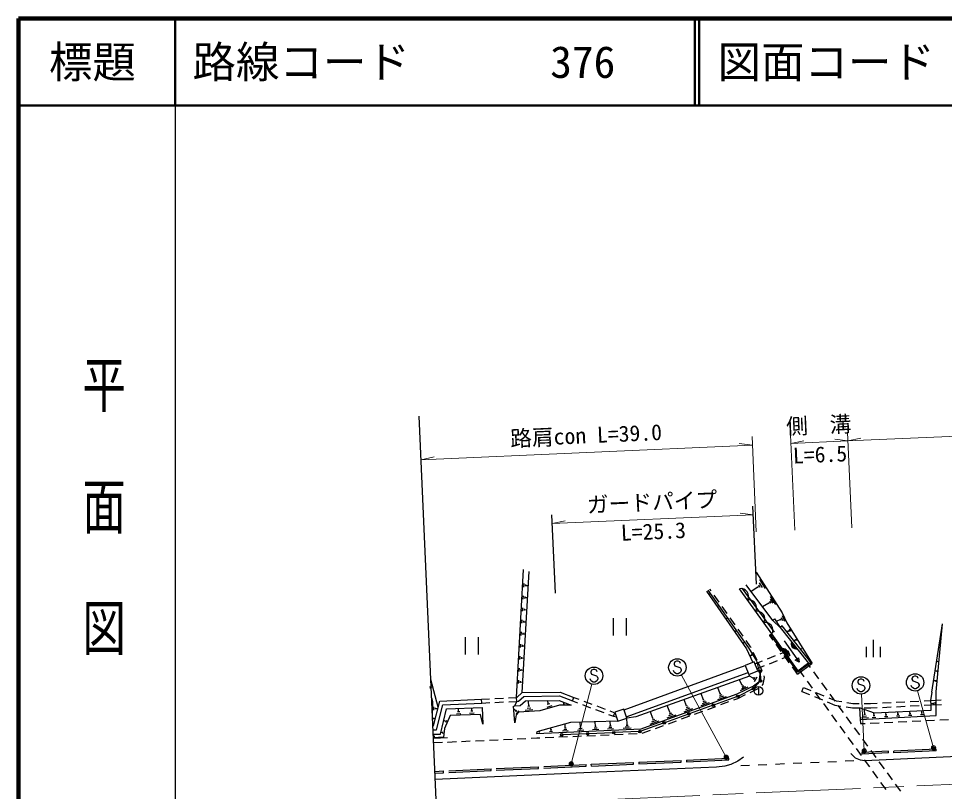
# Model space of a CAD drawing. Units: millimetres, scale not verified. Extents: x 40000 to 680000, y 20000 to 380000.
# Drawn here: x 40000 to 146476, y 291069 to 380000 of the extents above; entities that cross this region are included whole.
import ezdxf
from ezdxf.enums import TextEntityAlignment as Align

# ---------------------------------------------------------------- set-up
doc = ezdxf.new("R2010")
doc.units = ezdxf.units.MM
doc.header["$LTSCALE"] = 1000
doc.header["$PDMODE"] = 32
doc.header["$PDSIZE"] = 500
doc.linetypes.add('CHAIN', pattern=[18.5, 12, -1.5, 3.5, -1.5])
for name, color, linetype, lineweight in [('M-BGD', 7, 'Continuous', 25), ('M-BMK', 2, 'CHAIN', 13), ('M-BMK-OTRS', 5, 'Continuous', 25), ('M-STR-HTXT', 7, 'Continuous', 13), ('M-STR-STRC', 7, 'Continuous', 25), ('M-TTL', 2, 'Continuous', 140), ('M-TTL-BAND', 7, 'Continuous', 25), ('M-TTL-LINE', 7, 'Continuous', 50)]:
    doc.layers.add(name, color=color, linetype=linetype, lineweight=lineweight)
doc.layers.add('M-TTL-TXT', color=7, linetype='Continuous')
doc.styles.add('@ＭＳ ゴシック', font='')
doc.styles.add('ＭＳ ゴシック', font='')
doc.styles.get('@ＭＳ ゴシック').set_extended_font_data('@MS Gothic')
doc.styles.get('ＭＳ ゴシック').set_extended_font_data('MS Gothic')

msp = doc.modelspace()

# ---------------------------------------------------------------- linework, layer by layer
at = {"layer": 'M-BGD'}
for p, q in [((124847, 314923), (124450, 323914)), ((101734, 313903), (101337, 322895)), ((97264, 301879), (98065, 316610)), ((97926, 302444), (98701, 316373)), ((125191, 315445), (125855, 314409)), ((98105, 314592), (98127, 314989)), ((98309, 314680), (98320, 314879)), ((98314, 314780), (98612, 314763)), ((119634, 314157), (119507, 314336)), ((126640, 309207), (122905, 314398)), ((126914, 309387), (123205, 314457)), ((126729, 310737), (123672, 314843)), ((125005, 314595), (124228, 314096)), ((124963, 314659), (125046, 314530)), ((125094, 314835), (125261, 314576)), ((125184, 315075), (125516, 314557)), ((98030, 313199), (98051, 313594)), ((98233, 313287), (98243, 313485)), ((98238, 313386), (98534, 313370)), ((119457, 313825), (119373, 313772)), ((119436, 313858), (119477, 313791)), ((120559, 312851), (119981, 313667)), ((126423, 313183), (126722, 312717)), ((126429, 313515), (127026, 312584)), ((97954, 311808), (97976, 312202)), ((98156, 311896), (98167, 312093)), ((98162, 311994), (98457, 311978)), ((120472, 312380), (120376, 312320)), ((120448, 312418), (120496, 312341)), ((121483, 311545), (120905, 312362)), ((126262, 312751), (125563, 312302)), ((126225, 312809), (126299, 312692)), ((126342, 312967), (126492, 312734)), ((108359, 311025), (108359, 309025)), ((109859, 311025), (109859, 309025)), ((121470, 310959), (121362, 310892)), ((121444, 311003), (121497, 310916)), ((122407, 310239), (121830, 311056)), ((126924, 310922), (126729, 310737)), ((126924, 310922), (127584, 309932)), ((127581, 310925), (127657, 310761)), ((127706, 311083), (127858, 310756)), ((127793, 311322), (128098, 310669)), ((97879, 310418), (97900, 310810)), ((98080, 310506), (98091, 310702)), ((98085, 310604), (98379, 310588)), ((127584, 309932), (126729, 310737)), ((127619, 310843), (127129, 310615)), ((127820, 310118), (127584, 309932)), ((127584, 309932), (130833, 305819)), ((131231, 305800), (127820, 310118)), ((145032, 302495), (146258, 310359)), ((91353, 308818), (91353, 306818)), ((92853, 308818), (92853, 306818)), ((97803, 309030), (97824, 309421)), ((98004, 309117), (98014, 309312)), ((98009, 309215), (98302, 309199)), ((122486, 309514), (122365, 309439)), ((122456, 309563), (122516, 309466)), ((123332, 308934), (122754, 309750)), ((126395, 309033), (126640, 309207)), ((126781, 308491), (126395, 309033)), ((129659, 304959), (126640, 309207)), ((128569, 309547), (128369, 309423)), ((128528, 309614), (128611, 309480)), ((128620, 309764), (128786, 309497)), ((97728, 307644), (97749, 308032)), ((97928, 307730), (97938, 307925)), ((97933, 307827), (98225, 307812)), ((123418, 308188), (123286, 308106)), ((123386, 308241), (123451, 308135)), ((124184, 307730), (123678, 308444)), ((124237, 307617), (124184, 307730)), ((127708, 307187), (127129, 308002)), ((128051, 308410), (129765, 305948)), ((129397, 308514), (129189, 308384)), ((129346, 308597), (129449, 308431)), ((137467, 307726), (137467, 306526)), ((138267, 308526), (138267, 306526)), ((139067, 307726), (139067, 306526)), ((124268, 306764), (124092, 306655)), ((124224, 306834), (124311, 306693)), ((124921, 306170), (124494, 307074)), ((126109, 306325), (127037, 306698)), ((127594, 306922), (128475, 307276)), ((127821, 306366), (128699, 306719)), ((128635, 305883), (128056, 306698)), ((128475, 307276), (128699, 306719)), ((130029, 307498), (129935, 307440)), ((130006, 307536), (130053, 307460)), ((97653, 306258), (97674, 306646)), ((97852, 306345), (97862, 306538)), ((97857, 306442), (98147, 306426)), ((124671, 305747), (125552, 306101)), ((125500, 304934), (125076, 305840)), ((126336, 305769), (127264, 306142)), ((129323, 306189), (129692, 306446)), ((129765, 305948), (129323, 306189)), ((129562, 304578), (131231, 305800)), ((129692, 306446), (129765, 305948)), ((130738, 305749), (131044, 305329)), ((145688, 306003), (145581, 306014)), ((145693, 306047), (145684, 305960)), ((97577, 304875), (97598, 305261)), ((97776, 304961), (97786, 305154)), ((97781, 305057), (98070, 305041)), ((109627, 300477), (123567, 305545)), ((109891, 299668), (123894, 304759)), ((124901, 305193), (125779, 305546)), ((129562, 304578), (128983, 305393)), ((129755, 305029), (130317, 304255)), ((131398, 304844), (131987, 304036)), ((145584, 304922), (145413, 304938)), ((145591, 304990), (145578, 304853)), ((88258, 300766), (87418, 303953)), ((97502, 303492), (97523, 303877)), ((97700, 303578), (97710, 303770)), ((97705, 303674), (97993, 303659)), ((123223, 303281), (122912, 303929)), ((124466, 304109), (124047, 304337)), ((124504, 304179), (124428, 304039)), ((124682, 304172), (124530, 303893)), ((124898, 304236), (124593, 303677)), ((125608, 303407), (125782, 304188)), ((125782, 304188), (125724, 304379)), ((130669, 303769), (131257, 302960)), ((132340, 303551), (132929, 302743)), ((145476, 303789), (145238, 303812)), ((145485, 303885), (145466, 303694)), ((87377, 302922), (87316, 303155)), ((87347, 303039), (87639, 303115)), ((120686, 302292), (120416, 303032)), ((123862, 303057), (122998, 302642)), ((123577, 303097), (123145, 302890)), ((123277, 303307), (123169, 303255)), ((123400, 303189), (123184, 303085)), ((124147, 302469), (125049, 302901)), ((125078, 303146), (125078, 302146)), ((125504, 303263), (125608, 303407)), ((130083, 302569), (130282, 303049)), ((130083, 302569), (130956, 302209)), ((130282, 303049), (131126, 302701)), ((131609, 302474), (132197, 301665)), ((131681, 302473), (132605, 302091)), ((93246, 301688), (94156, 301731)), ((93267, 301249), (93247, 301688)), ((94756, 301760), (95755, 301807)), ((94777, 301320), (95776, 301368)), ((96354, 301836), (97264, 301879)), ((96375, 301396), (97285, 301439)), ((97071, 300938), (97285, 301439)), ((97285, 301439), (97264, 301879)), ((98676, 300862), (98637, 301512)), ((100943, 301109), (100819, 301537)), ((102705, 301157), (102704, 301342)), ((103717, 301485), (103871, 301897)), ((103717, 301485), (104292, 301269)), ((103871, 301897), (104446, 301681)), ((105008, 301471), (105944, 301119)), ((116823, 300891), (116549, 301642)), ((118758, 301593), (118486, 302338)), ((119127, 301352), (118630, 301170)), ((118943, 301472), (118694, 301382)), ((118820, 301615), (118696, 301570)), ((121359, 301978), (120372, 301618)), ((121052, 302053), (120559, 301873)), ((120869, 302172), (120622, 302082)), ((120747, 302314), (120624, 302269)), ((120749, 301066), (121688, 301409)), ((122252, 301614), (122703, 301779)), ((122703, 301779), (123605, 302210)), ((131510, 301980), (132435, 301599)), ((132989, 301371), (133862, 301011)), ((133160, 301863), (134005, 301514)), ((133282, 302258), (133871, 301450)), ((134005, 301514), (134668, 301405)), ((140929, 301345), (141928, 301395)), ((142527, 301425), (143526, 301475)), ((144125, 301505), (144873, 301542)), ((144873, 301542), (146093, 301602)), ((145359, 301361), (145360, 300987)), ((87771, 300436), (87773, 300795)), ((87951, 300525), (87952, 300704)), ((87951, 300614), (88221, 300613)), ((90607, 300245), (90591, 300630)), ((92254, 300315), (91995, 300304)), ((92124, 300309), (92108, 300698)), ((93267, 301249), (94177, 301292)), ((97205, 300328), (96953, 300538)), ((97275, 300412), (97134, 300244)), ((97513, 300355), (97232, 300020)), ((99136, 300455), (98269, 300402)), ((98906, 300658), (98473, 300632)), ((98785, 300868), (98568, 300855)), ((101312, 300906), (100740, 300740)), ((101086, 301150), (100800, 301067)), ((102779, 301158), (102631, 301157)), ((104853, 301059), (105790, 300707)), ((106351, 300496), (107288, 300145)), ((106506, 300908), (107442, 300557)), ((108004, 300346), (108579, 300131)), ((114881, 300186), (114605, 300943)), ((117506, 300573), (116505, 300208)), ((117195, 300648), (116694, 300466)), ((117009, 300770), (116759, 300678)), ((116886, 300914), (116760, 300868)), ((117743, 299969), (118682, 300311)), ((119436, 301277), (118442, 300914)), ((119246, 300517), (120185, 300860)), ((132549, 301179), (133137, 300370)), ((133862, 301011), (134575, 300893)), ((134225, 300965), (134814, 300157)), ((135167, 300796), (135881, 300678)), ((135260, 301308), (135923, 301198)), ((135881, 300678), (136639, 300678)), ((135923, 301198), (136654, 301198)), ((137239, 300678), (137998, 300678)), ((137254, 301198), (137985, 301198)), ((137314, 299903), (137282, 300480)), ((137985, 301198), (138732, 301235)), ((137998, 300678), (138752, 300716)), ((139331, 301265), (140330, 301315)), ((139351, 300745), (140350, 300795)), ((140949, 300825), (141948, 300875)), ((142512, 299989), (142496, 300266)), ((142547, 300905), (143546, 300955)), ((143868, 300059), (143853, 300327)), ((144145, 300985), (144899, 301023)), ((145172, 301174), (144891, 301173)), ((144899, 301023), (146121, 301083)), ((145172, 301267), (145172, 301080)), ((87764, 299401), (87765, 299544)), ((87765, 299472), (87944, 299471)), ((89167, 299123), (88883, 299251)), ((89218, 299236), (89115, 299010)), ((90874, 299999), (90361, 299977)), ((90735, 300250), (90479, 300240)), ((92394, 300061), (91876, 300040)), ((107849, 299934), (108424, 299719)), ((108424, 299719), (108579, 300131)), ((108424, 299719), (108744, 299650)), ((108579, 300131), (108588, 300129)), ((109979, 298804), (109948, 299502)), ((112932, 299479), (112654, 300241)), ((113309, 299234), (112801, 299048)), ((113120, 299356), (112866, 299264)), ((112995, 299503), (112868, 299456)), ((115569, 299866), (114561, 299498)), ((114737, 298871), (115676, 299214)), ((115256, 299942), (114751, 299758)), ((115068, 300064), (114816, 299972)), ((114944, 300209), (114818, 300163)), ((116240, 299420), (117179, 299763)), ((133489, 299885), (134077, 299075)), ((135167, 299672), (135756, 298864)), ((136792, 299334), (136811, 298874)), ((137721, 299539), (136951, 299496)), ((137517, 299721), (137132, 299700)), ((137410, 299908), (137218, 299897)), ((138597, 299585), (138173, 299561)), ((138479, 299792), (138267, 299780)), ((138373, 299786), (138355, 300104)), ((139972, 299662), (139579, 299640)), ((139863, 299852), (139667, 299841)), ((139765, 299847), (139748, 300141)), ((141345, 299738), (140964, 299717)), ((141239, 299923), (141049, 299913)), ((141144, 299918), (141128, 300204)), ((142707, 299814), (142337, 299794)), ((142604, 299994), (142419, 299984)), ((142743, 299165), (143742, 299214)), ((144057, 299890), (143699, 299870)), ((143958, 300064), (143779, 300054)), ((144341, 299243), (145340, 299292)), ((145939, 299321), (146938, 299368)), ((101234, 298126), (101222, 298385)), ((103044, 298195), (102720, 298181)), ((102956, 298354), (102794, 298346)), ((102875, 298350), (102853, 298837)), ((104818, 298299), (104443, 298282)), ((104716, 298482), (104528, 298474)), ((104622, 298478), (104597, 299041)), ((106729, 298195), (106002, 298163)), ((106539, 298369), (106175, 298353)), ((106440, 298547), (106258, 298539)), ((106349, 298543), (106325, 299089)), ((108423, 298270), (107717, 298239)), ((108239, 298439), (107886, 298423)), ((108143, 298611), (107967, 298603)), ((108055, 298607), (108031, 299137)), ((110464, 298360), (109534, 298319)), ((110225, 298505), (109760, 298484)), ((110102, 298655), (109869, 298644)), ((110037, 298807), (109921, 298802)), ((113625, 299157), (112609, 298786)), ((113234, 298323), (114173, 298666)), ((134429, 298590), (135017, 297781)), ((136109, 298379), (136698, 297571)), ((136811, 298874), (137349, 298900)), ((137949, 298929), (138947, 298978)), ((139547, 299008), (140545, 299057)), ((141145, 299086), (142144, 299135)), ((87853, 297406), (87640, 297394)), ((87716, 297193), (89334, 297262)), ((87747, 297400), (87732, 297665)), ((88762, 297836), (88551, 297860)), ((88772, 297920), (88752, 297751)), ((95749, 297054), (96748, 297100)), ((97347, 297127), (98346, 297172)), ((98945, 297200), (99587, 297229)), ((99587, 297229), (99944, 297245)), ((99946, 297896), (99847, 297891)), ((99897, 297893), (99891, 298016)), ((100544, 297271), (101543, 297316)), ((101414, 297960), (101068, 297945)), ((101320, 298130), (101147, 298122)), ((102142, 297342), (103141, 297386)), ((103214, 298040), (102565, 298011)), ((103741, 297413), (104740, 297457)), ((105014, 298119), (104263, 298086)), ((105339, 297483), (106338, 297527)), ((106937, 297554), (107937, 297598)), ((108536, 297624), (109535, 297668)), ((110134, 297695), (111133, 297739)), ((111731, 297774), (112670, 298117)), ((135369, 297295), (135957, 296486)), ((137052, 297086), (137641, 296278)), ((87738, 296694), (88737, 296736)), ((89336, 296761), (89355, 296762)), ((89355, 296762), (90354, 296808)), ((90954, 296835), (91953, 296881)), ((92552, 296908), (93551, 296954)), ((94150, 296981), (95149, 297027)), ((136309, 296000), (136897, 295191)), ((140035, 295698), (136998, 295565)), ((137007, 295365), (136998, 295565)), ((140043, 295498), (137007, 295365)), ((137994, 295793), (138583, 294984)), ((140043, 295498), (140035, 295698)), ((145513, 295953), (140640, 295716)), ((140650, 295517), (140640, 295716)), ((145523, 295753), (140650, 295517)), ((145523, 295753), (145513, 295953)), ((94932, 293708), (99796, 293922)), ((99805, 293722), (99796, 293922)), ((100405, 293954), (105263, 294173)), ((100414, 293754), (105272, 293973)), ((105272, 293973), (105263, 294173)), ((105865, 294197), (110723, 294410)), ((105874, 293997), (105865, 294197)), ((105874, 293997), (110732, 294210)), ((110732, 294210), (110723, 294410)), ((111336, 294440), (116193, 294651)), ((111336, 294440), (111344, 294241)), ((111344, 294241), (116201, 294451)), ((116201, 294451), (116193, 294651)), ((116807, 294681), (121668, 294898)), ((116807, 294681), (116816, 294481)), ((116816, 294481), (121677, 294699)), ((121677, 294699), (121668, 294898)), ((137249, 294706), (137837, 293896)), ((138936, 294500), (139525, 293691)), ((87884, 293387), (88866, 293431)), ((87892, 293187), (88875, 293231)), ((88875, 293231), (88866, 293431)), ((89472, 293453), (94331, 293681)), ((89481, 293254), (94340, 293481)), ((94340, 293481), (94331, 293681)), ((94941, 293508), (99805, 293722)), ((138189, 293411), (138777, 292602)), ((139879, 293207), (140468, 292398)), ((139129, 292116), (139717, 291307)), ((140821, 291913), (141410, 291105))]:
    msp.add_line(p, q, dxfattribs=at)
for points in [[(124825, 316291), (127812, 311637), (128351, 310480), (131258, 305808)], [(119125, 314130), (123720, 307477), (124427, 305914)], [(119261, 314235), (123933, 307588), (124858, 306098)], [(136715, 300679), (136792, 299334), (145514, 299821), (145505, 302528), (146258, 310359)], [(124858, 306098), (125252, 304571), (125111, 303650), (124503, 303198)], [(130833, 305819), (130738, 305749), (129755, 305029), (129659, 304959)], [(123984, 304542), (124061, 304342), (110983, 299641), (109946, 299501)], [(122488, 302230), (125013, 303437), (125202, 303700)], [(97270, 301879), (97305, 301880), (97926, 302444), (102301, 302499), (103874, 301896)], [(145032, 302495), (144873, 301542), (144899, 301023)], [(87615, 299480), (87627, 301377), (87512, 301816)], [(87654, 298602), (87734, 298604), (88430, 301476), (93247, 301688)], [(97285, 301439), (97482, 301446), (98098, 302006), (102222, 302058), (103717, 301485)], [(99565, 297729), (111605, 298260), (122532, 302249)], [(87673, 298162), (88082, 298174), (88779, 301051), (93267, 301249)], [(87695, 297665), (88507, 297677), (89198, 300568), (93298, 300751)], [(93298, 300751), (93395, 298827), (93127, 299941), (89636, 299797), (88970, 298325), (88852, 297312), (87713, 297248)], [(144899, 301023), (144892, 300374), (138423, 300081), (136715, 300679)], [(108904, 299161), (103476, 299009), (99600, 297936), (99565, 297729)]]:
    msp.add_lwpolyline(points, dxfattribs=at)
for points in [[(123563, 305554), (123984, 304542), (124997, 304963), (124575, 305976)], [(103554, 301012), (102188, 301004), (99948, 300354), (97475, 300204), (97220, 299898), (97062, 298973), (96928, 300890), (97071, 300938), (97695, 300974), (98305, 301508), (102161, 301553)], [(109606, 300544), (108563, 300203), (108904, 299161), (109946, 299501)]]:
    msp.add_lwpolyline(points, close=True, dxfattribs=at)
msp.add_circle((125078, 302646), 500, dxfattribs=at)
for centre, radius, start, end in [((123057, 313522), 889, 331.67699, 99.78292), ((123990, 312224), 889, 331.67699, 99.78292), ((124924, 310927), 889, 331.67699, 99.78292), ((125857, 309629), 889, 331.67699, 99.78292), ((129418, 308041), 567, 156.38012, 280.23515), ((129418, 308041), 453, 164.33952, 272.27576), ((129418, 308041), 340, 179.96489, 256.65039), ((127932, 306929), 567, 333.48126, 97.33629), ((127932, 306929), 453, 341.44065, 89.3769), ((127932, 306929), 340, 357.06602, 73.75152)]:
    msp.add_arc(centre, radius, start, end, dxfattribs=at)
at = {"layer": 'M-BMK'}
msp.add_line((247712, 296318), (88065, 289277), dxfattribs=at)
at = {"layer": 'M-BMK-OTRS'}
msp.add_line((88065, 289277), (86082, 334234), dxfattribs=at)
at = {"layer": 'M-STR-HTXT'}
for p, q in [((245950, 336279), (135378, 331403)), ((135818, 321412), (135334, 332402)), ((124835, 320928), (124350, 331917)), ((129265, 321123), (128780, 332113)), ((128825, 331114), (130312, 331430)), ((135378, 331403), (128825, 331114)), ((135378, 331403), (133868, 331586)), ((135378, 331403), (136865, 331719)), ((124394, 330918), (86302, 329238)), ((124394, 330918), (122885, 331102)), ((86302, 329238), (87790, 329554)), ((124494, 322915), (101381, 321896)), ((124494, 322915), (122985, 323099)), ((101381, 321896), (102869, 322211)), ((121386, 295017), (116238, 304462)), ((103560, 294241), (105926, 303424)), ((145223, 296099), (143372, 302649)), ((137256, 295731), (136927, 302279))]:
    msp.add_line(p, q, dxfattribs=at)
for centre, radius in [((145223, 296099), 150), ((145223, 296099), 120), ((145223, 296099), 90), ((145223, 296099), 60), ((145223, 296099), 30), ((145223, 296099), 20), ((121386, 295017), 150), ((121386, 295017), 120), ((121386, 295017), 90), ((121386, 295017), 60), ((121386, 295017), 30), ((121386, 295017), 20), ((137256, 295731), 150), ((137256, 295731), 120), ((137256, 295731), 90), ((137256, 295731), 60), ((137256, 295731), 30), ((137256, 295731), 20), ((103560, 294241), 150), ((103560, 294241), 120), ((103560, 294241), 90), ((103560, 294241), 60), ((103560, 294241), 30), ((103560, 294241), 20)]:
    msp.add_circle(centre, radius, dxfattribs=at)
for p in [(145223, 296099), (121386, 295017), (137256, 295731), (103560, 294241)]:
    msp.add_point(p, dxfattribs=at)
at = {"layer": 'M-STR-STRC'}
for p, q in [((129599, 304783), (126627, 308911)), ((115485, 305980), (115394, 305798)), ((115394, 305798), (115394, 305707)), ((115394, 305707), (115485, 305525)), ((115667, 306071), (115485, 305980)), ((115849, 306071), (115667, 306071)), ((116031, 305980), (115849, 306071)), ((116122, 305798), (116031, 305980)), ((131040, 305819), (129599, 304783)), ((105901, 305021), (105810, 304839)), ((105810, 304839), (105810, 304749)), ((105810, 304749), (105901, 304567)), ((106083, 305112), (105901, 305021)), ((105901, 304567), (106446, 304385)), ((106264, 305112), (106083, 305112)), ((106446, 305021), (106264, 305112)), ((106537, 304839), (106446, 305021)), ((115394, 304798), (115303, 304980)), ((115485, 304707), (115394, 304798)), ((115485, 305525), (116031, 305343)), ((115667, 304616), (115485, 304707)), ((115849, 304616), (115667, 304616)), ((116031, 304707), (115849, 304616)), ((116031, 305343), (116122, 305252)), ((116122, 304798), (116031, 304707)), ((116122, 305252), (116213, 305071)), ((116213, 304980), (116122, 304798)), ((116213, 305071), (116213, 304980)), ((125292, 304754), (125312, 303937)), ((105810, 303839), (105719, 304021)), ((105901, 303749), (105810, 303839)), ((106083, 303658), (105901, 303749)), ((106264, 303658), (106083, 303658)), ((106446, 303749), (106264, 303658)), ((106446, 304385), (106537, 304294)), ((106537, 303839), (106446, 303749)), ((106537, 304294), (106628, 304112)), ((106628, 304021), (106537, 303839)), ((106628, 304112), (106628, 304021)), ((125214, 303677), (124604, 303017)), ((136604, 303910), (136513, 303728)), ((136513, 303728), (136513, 303637)), ((136513, 303637), (136604, 303456)), ((136786, 304001), (136604, 303910)), ((136604, 303456), (137149, 303274)), ((136967, 304001), (136786, 304001)), ((137149, 303910), (136967, 304001)), ((137240, 303728), (137149, 303910)), ((142827, 304250), (142736, 304068)), ((142736, 304068), (142736, 303977)), ((142736, 303977), (142827, 303795)), ((143009, 304340), (142827, 304250)), ((142827, 303795), (143372, 303613)), ((143191, 304340), (143009, 304340)), ((143372, 304250), (143191, 304340)), ((143463, 304068), (143372, 304250)), ((143372, 303613), (143463, 303522)), ((143463, 303522), (143554, 303340)), ((124367, 302840), (122849, 302087)), ((136513, 302728), (136422, 302910)), ((136604, 302637), (136513, 302728)), ((136786, 302546), (136604, 302637)), ((136967, 302546), (136786, 302546)), ((137149, 302637), (136967, 302546)), ((137149, 303274), (137240, 303183)), ((137240, 302728), (137149, 302637)), ((137240, 303183), (137331, 303001)), ((137331, 302910), (137240, 302728)), ((137331, 303001), (137331, 302910)), ((142736, 303068), (142645, 303250)), ((142827, 302977), (142736, 303068)), ((143009, 302886), (142827, 302977)), ((143191, 302886), (143009, 302886)), ((143372, 302977), (143191, 302886)), ((143463, 303068), (143372, 302977)), ((143554, 303250), (143463, 303068)), ((143554, 303340), (143554, 303250)), ((122573, 301969), (120035, 301056)), ((119753, 300954), (117215, 300040)), ((116933, 299939), (114395, 299025)), ((114112, 298924), (111574, 298010)), ((105297, 297707), (102603, 297596)), ((108290, 297830), (105596, 297719)), ((111283, 297953), (108590, 297842)), ((124065, 294054), (123071, 294008)), ((126063, 294143), (125064, 294098)), ((128061, 294232), (127062, 294187)), ((130059, 294321), (129060, 294276)), ((132057, 294410), (131058, 294365)), ((134055, 294498), (133056, 294454)), ((135058, 294543), (135054, 294543)), ((136053, 294597), (135058, 294543))]:
    msp.add_line(p, q, dxfattribs=at)
for points in [[(135711, 295446), (136221, 294952), (136768, 294697), (137335, 294642), (156160, 295498), (177421, 296448), (199110, 297428), (212772, 298049)], [(123349, 295017), (122698, 294575), (121899, 294193), (121234, 293975), (120277, 293884), (105832, 293242), (87926, 292435)]]:
    msp.add_lwpolyline(points, dxfattribs=at)
for centre, radius in [((126540, 309032), 150), ((126540, 309032), 120), ((126540, 309032), 100), ((115758, 305343), 1000), ((106174, 304385), 1000), ((125289, 304904), 150), ((125289, 304904), 120), ((125289, 304904), 100), ((143100, 303613), 1000), ((125315, 303787), 150), ((125315, 303787), 120), ((125315, 303787), 100), ((136876, 303274), 1000), ((124502, 302907), 150), ((124502, 302907), 120), ((124502, 302907), 100), ((122715, 302020), 150), ((122715, 302020), 120), ((122715, 302020), 100), ((119894, 301005), 150), ((119894, 301005), 120), ((119894, 301005), 100), ((117074, 299990), 150), ((117074, 299990), 120), ((117074, 299990), 100), ((114253, 298974), 150), ((114253, 298974), 120), ((114253, 298974), 100), ((102453, 297590), 150), ((102453, 297590), 120), ((102453, 297590), 100), ((105447, 297713), 150), ((105447, 297713), 120), ((105447, 297713), 100), ((108440, 297836), 150), ((108440, 297836), 120), ((108440, 297836), 100), ((111433, 297959), 150), ((111433, 297959), 120), ((111433, 297959), 100)]:
    msp.add_circle(centre, radius, dxfattribs=at)
at = {"layer": 'M-TTL'}
for p, q in [((40000, 380000), (40000, 20000)), ((680000, 380000), (40000, 380000))]:
    msp.add_line(p, q, dxfattribs=at)
at = {"layer": 'M-TTL-BAND'}
msp.add_line((58000, 370000), (58000, 20000), dxfattribs=at)
at = {"layer": 'M-TTL-LINE'}
for p, q in [((58000, 380000), (58000, 370000)), ((117750, 380000), (117750, 370000)), ((118250, 380000), (118250, 370000)), ((40000, 370000), (680000, 370000))]:
    msp.add_line(p, q, dxfattribs=at)

# ---------------------------------------------------------------- texts
at = {"layer": 'M-STR-HTXT', "style": 'ＭＳ ゴシック'}
for s, p in [('側\u3000溝', (132079, 331758)), ('路肩con L=39.0', (105326, 330578)), ('ガードパイプ', (112916, 322905))]:
    msp.add_text(s, height=1833, rotation=2.525, dxfattribs=at).set_placement(p, align=Align.BOTTOM_CENTER)
for s, p in [('L=6.5', (132123, 330759)), ('L=25.3', (112960, 321906))]:
    msp.add_text(s, height=1833, rotation=2.525, dxfattribs=at).set_placement(p, align=Align.TOP_CENTER)
at = {"layer": 'M-TTL-BAND', "style": '@ＭＳ ゴシック', "width": 1.4}
msp.add_text('平  面  図', height=3666, rotation=270, dxfattribs=at).set_placement((49777, 306475), align=Align.MIDDLE_RIGHT)
at = {"layer": 'M-TTL-TXT', "style": 'ＭＳ ゴシック'}
msp.add_text('標題', height=3666, dxfattribs=at).set_placement((48500, 375000), align=Align.MIDDLE_CENTER)
for s, p in [('路線コード', (60000, 375000)), ('図面コード', (120380, 375000)), ('376', (101142, 375000))]:
    msp.add_text(s, height=3666, dxfattribs=at).set_placement(p, align=Align.MIDDLE_LEFT)

doc.saveas('drawing.dxf')
